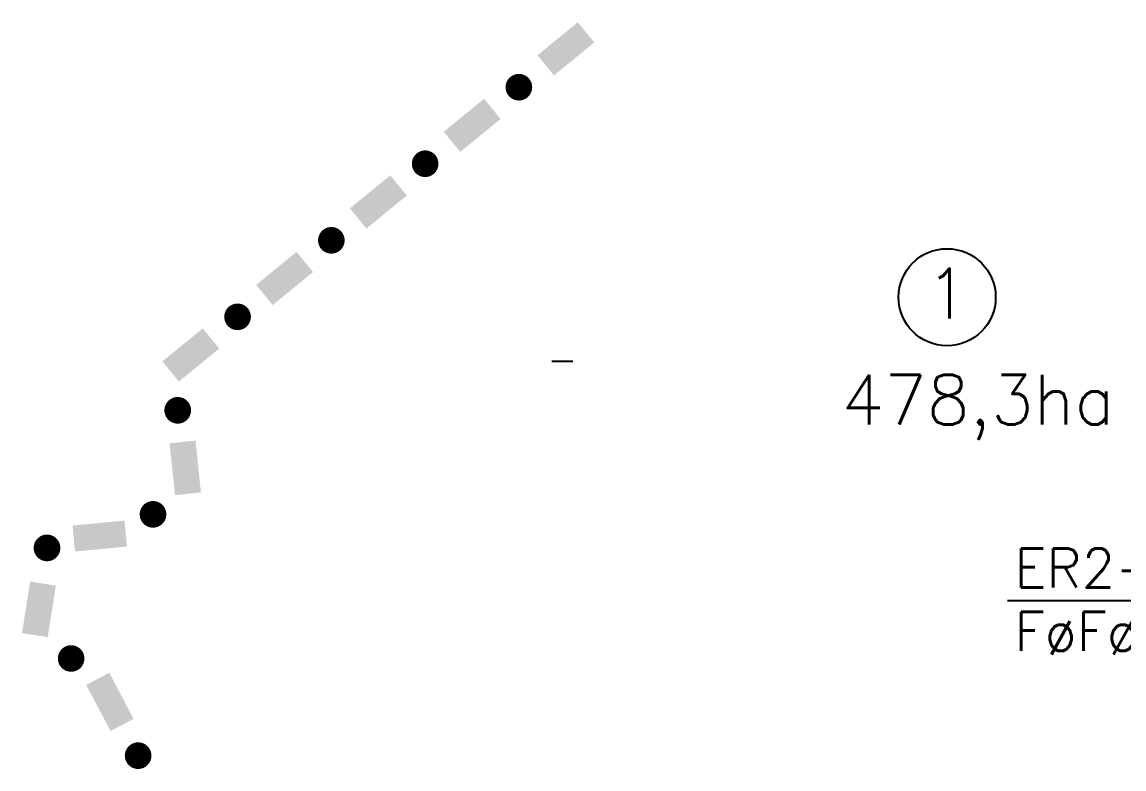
# Model space of a CAD drawing. Extents: x 587451 to 600081, y 7506605 to 7515945.
# Drawn here: x 587451 to 588998, y 7509427 to 7510476 of the extents above; entities that cross this region are included whole.
import ezdxf
from ezdxf.enums import TextEntityAlignment as Align

# ---------------------------------------------------------------- set-up
doc = ezdxf.new("R2010")
doc.units = 0
doc.header["$LTSCALE"] = 280
doc.header["$MEASUREMENT"] = 0
for name, color, linetype in [('ESTACAO', 5, 'CONTINUOUS'), ('LIMITE-BACIA', 3, 'CONTINUOUS'), ('LIMITE-PROJETO', 1, 'CONTINUOUS'), ('TEXTO', 5, 'CONTINUOUS'), ('TEXTO2', 5, 'CONTINUOUS')]:
    doc.layers.add(name, color=color, linetype=linetype)
doc.styles.get("Standard").update_dxf_attribs({"font": 'ROMANSBR.SHX'})

# ---------------------------------------------------------------- blocks, each defined once
blk = doc.blocks.new('1')
at = {"layer": 'LIMITE-PROJETO'}
blk.add_solid([(-36.6, -18.3), (-36.6, 18.3), (36.6, -18.3), (36.6, 18.3)], dxfattribs=at)
blk = doc.blocks.new('1Q')
at = {"layer": 'LIMITE-PROJETO', "const_width": 18.7}
blk.add_lwpolyline([(-94.6, 0, 1), (-75.9, 0, 1)], format="xyb", close=True, dxfattribs=at)
at = {"layer": 'ESTACAO'}
blk.add_blockref('1', (0, 0), dxfattribs=at)

msp = doc.modelspace()

# ---------------------------------------------------------------- linework, layer by layer
at = {"layer": 'LIMITE-BACIA'}
for p, q in [((588194.4, 7510000), (588224, 7510000)), ((588200, 7509999.8), (588200, 7510000.2)), ((588219.7, 7510000.2), (588219.7, 7509999.8))]:
    msp.add_line(p, q, dxfattribs=at)
at = {"layer": 'LIMITE-PROJETO', "const_width": 18.7}
for points in [[(587661.9, 7509924.9, 1), (587676.4, 7509936.8, 1)], [(587635.4, 7509775.4, 1), (587633.5, 7509794, 1)], [(587476.2, 7509736.7, 1), (587494.9, 7509738.4, 1)], [(587518, 7509573, 1), (587520.9, 7509591.4, 1)], [(587617.9, 7509437.4, 1), (587609.2, 7509454, 1)]]:
    msp.add_lwpolyline(points, format="xyb", close=True, dxfattribs=at)
at = {"layer": 'LIMITE-PROJETO'}
msp.add_solid([(587486.6, 7509612.2), (587450.5, 7509617.9), (587498, 7509684.6), (587461.9, 7509690.3)], dxfattribs=at)
at = {"layer": 'TEXTO'}
msp.add_line((588834.3, 7509663.9), (589361.7, 7509663.9), dxfattribs=at)
at = {"layer": 'TEXTO2'}
msp.add_circle((588749.5, 7510089.7), 68.2, dxfattribs=at)

# ---------------------------------------------------------------- block references
at = {"layer": 'ESTACAO'}
for name, p, rotation in [('1Q', (588214.2, 7510438.7), 39.23388375681772), ('1Q', (588082.6, 7510331.2), 39.23388375681772), ('1Q', (587950.9, 7510223.6), 39.23388375681772), ('1Q', (587819.2, 7510116.1), 39.23388375681772), ('1', (587687.5, 7510008.6), 39.23388375681773), ('1', (587679.7, 7509850), 95.9592034386665), ('1', (587559.6, 7509754.2), 5.373766744421958), ('1', (587573.9, 7509521.2), 117.728479620004)]:
    msp.add_blockref(name, p, dxfattribs=dict(at, rotation=rotation))

# ---------------------------------------------------------------- texts
at = {"layer": 'TEXTO'}
for s, p in [('ER2-180m', (588844.2, 7509681.9)), ('F%%248F%%248-200mm', (588844.2, 7509592.9))]:
    msp.add_text(s, height=55, dxfattribs=at).set_placement(p)
at = {"layer": 'TEXTO2'}
msp.add_text('1', height=70, dxfattribs=at).set_placement((588750, 7510060), align=Align.CENTER)
msp.add_text('478,3ha', height=70, dxfattribs=at).set_placement((588601.1, 7509910.8))

doc.saveas('drawing.dxf')
